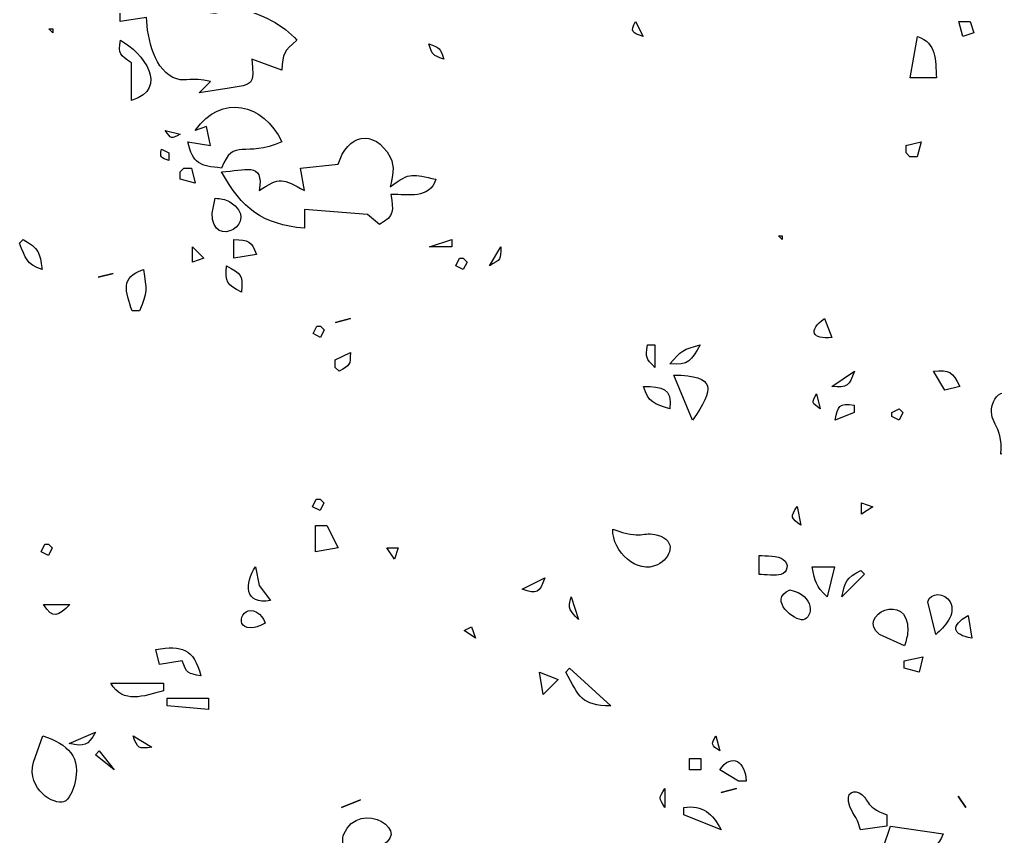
# Model space of a CAD drawing. Header units: centimetres. Extents: x -10.8 to 7.5, y -7.5 to 7.5.
# Drawn here: x -4.386 to -2.58, y 0.989 to 2.501 of the extents above; entities that cross this region are included whole.
import ezdxf

# ---------------------------------------------------------------- set-up
doc = ezdxf.new("R2010")
doc.units = ezdxf.units.CM
doc.header["$MEASUREMENT"] = 0
doc.layers.add('Layer 1', color=7, linetype='Continuous')

msp = doc.modelspace()

# ---------------------------------------------------------------- linework, layer by layer
at = {"layer": 'Layer 1'}
for points, knots in [([(-4.09532, 2.62237), (-4.09532, 2.62237), (-4.0814, 2.58061), (-4.0814, 2.58061), (-4.0814, 2.58061), (-4.0814, 2.58061), (-4.12316, 2.59453), (-4.12316, 2.59453), (-4.12316, 2.59453), (-4.12316, 2.59453), (-4.1162, 2.55277), (-4.1162, 2.55277), (-4.1162, 2.55277), (-4.1162, 2.55277), (-4.19971, 2.58061), (-4.19971, 2.58061), (-4.19971, 2.58061), (-4.19971, 2.58061), (-4.19971, 2.4971), (-4.19971, 2.4971), (-4.19971, 2.4971), (-4.19971, 2.4971), (-4.15099, 2.50406), (-4.15099, 2.50406), (-4.15099, 2.50406), (-4.14981, 2.46669), (-4.13645, 2.40336), (-4.09518, 2.39055), (-4.09518, 2.39055), (-4.07813, 2.38519), (-4.06853, 2.39431), (-4.03268, 2.38575), (-4.03268, 2.38575), (-4.03268, 2.38575), (-4.05356, 2.36487), (-4.05356, 2.36487), (-4.05356, 2.36487), (-4.05356, 2.36487), (-3.99788, 2.37378), (-3.99788, 2.37378), (-3.99788, 2.37378), (-3.95376, 2.3799), (-3.95146, 2.37935), (-3.95612, 2.42751), (-3.95612, 2.42751), (-3.95612, 2.42751), (-3.90044, 2.40663), (-3.90044, 2.40663), (-3.90044, 2.40663), (-3.89933, 2.43892), (-3.89675, 2.44108), (-3.8726, 2.46231), (-3.8726, 2.46231), (-3.8971, 2.49008), (-3.9399, 2.51304), (-3.97699, 2.51896), (-3.97699, 2.51896), (-4.00378, 2.52321), (-4.01102, 2.51228), (-4.02863, 2.51297), (-4.02863, 2.51297), (-4.05807, 2.51408), (-4.07477, 2.53726), (-4.08834, 2.55974), (-4.08834, 2.55974), (-4.08834, 2.55974), (-4.03962, 2.5667), (-4.03962, 2.5667), (-4.03962, 2.5667), (-4.05458, 2.59941), (-4.05952, 2.61159), (-4.0953, 2.62238), (-4.0953, 2.62238), (-4.0953, 2.62238), (-4.09532, 2.62237), (-4.09532, 2.62237)], [0, 0, 0, 0, 0.05, 0.05, 0.05, 0.05, 0.1, 0.1, 0.1, 0.1, 0.15, 0.15, 0.15, 0.15, 0.2, 0.2, 0.2, 0.2, 0.25, 0.25, 0.25, 0.25, 0.3, 0.3, 0.3, 0.3, 0.35, 0.35, 0.35, 0.35, 0.4, 0.4, 0.4, 0.4, 0.45, 0.45, 0.45, 0.45, 0.5, 0.5, 0.5, 0.5, 0.55, 0.55, 0.55, 0.55, 0.6, 0.6, 0.6, 0.6, 0.65, 0.65, 0.65, 0.65, 0.7, 0.7, 0.7, 0.7, 0.75, 0.75, 0.75, 0.75, 0.8, 0.8, 0.8, 0.8, 0.85, 0.85, 0.85, 0.85, 0.9, 0.9, 0.9, 0.9, 1, 1, 1, 1]), ([(-3.23207, 2.46927), (-3.23207, 2.46927), (-3.24599, 2.49711), (-3.24599, 2.49711), (-3.24599, 2.49711), (-3.25726, 2.47748), (-3.2517, 2.47616), (-3.23207, 2.46927)], [0, 0, 0, 0, 0.3333333, 0.3333333, 0.3333333, 0.3333333, 1, 1, 1, 1]), ([(-2.64749, 2.4971), (-2.64749, 2.4971), (-2.64053, 2.46926), (-2.64053, 2.46926), (-2.64053, 2.46926), (-2.64053, 2.46926), (-2.61965, 2.47622), (-2.61965, 2.47622), (-2.61965, 2.47622), (-2.61965, 2.47622), (-2.62661, 2.4971), (-2.62661, 2.4971), (-2.62661, 2.4971), (-2.62661, 2.4971), (-2.64749, 2.4971), (-2.64749, 2.4971)], [0, 0, 0, 0, 0.2, 0.2, 0.2, 0.2, 0.4, 0.4, 0.4, 0.4, 0.6, 0.6, 0.6, 0.6, 1, 1, 1, 1]), ([(-4.33168, 2.48319), (-4.33168, 2.48319), (-4.32472, 2.47623), (-4.32472, 2.47623), (-4.32472, 2.47623), (-4.32472, 2.47623), (-4.32472, 2.48319), (-4.32472, 2.48319), (-4.32472, 2.48319), (-4.32472, 2.48319), (-4.33168, 2.48319), (-4.33168, 2.48319)], [0, 0, 0, 0, 0.25, 0.25, 0.25, 0.25, 0.5, 0.5, 0.5, 0.5, 1, 1, 1, 1]), ([(-4.19952, 2.46231), (-4.203, 2.43572), (-4.20091, 2.43503), (-4.17864, 2.42055), (-4.17864, 2.42055), (-4.17864, 2.42055), (-4.17864, 2.35096), (-4.17864, 2.35096), (-4.17864, 2.35096), (-4.10786, 2.37337), (-4.15741, 2.43962), (-4.19952, 2.46231)], [0, 0, 0, 0, 0.25, 0.25, 0.25, 0.25, 0.5, 0.5, 0.5, 0.5, 1, 1, 1, 1]), ([(-2.72406, 2.46927), (-2.72406, 2.46927), (-2.73798, 2.39272), (-2.73798, 2.39272), (-2.73798, 2.39272), (-2.73798, 2.39272), (-2.68927, 2.39271), (-2.68927, 2.39271), (-2.68927, 2.39271), (-2.6908, 2.42646), (-2.68837, 2.45681), (-2.72407, 2.46926), (-2.72407, 2.46926), (-2.72407, 2.46926), (-2.72406, 2.46927), (-2.72406, 2.46927)], [0, 0, 0, 0, 0.2, 0.2, 0.2, 0.2, 0.4, 0.4, 0.4, 0.4, 0.6, 0.6, 0.6, 0.6, 1, 1, 1, 1]), ([(-3.62878, 2.45535), (-3.62133, 2.43399), (-3.62231, 2.43496), (-3.60094, 2.42751), (-3.60094, 2.42751), (-3.60839, 2.44887), (-3.60741, 2.4479), (-3.62878, 2.45535)], [0, 0, 0, 0, 0.3333333, 0.3333333, 0.3333333, 0.3333333, 1, 1, 1, 1]), ([(-4.06076, 2.2954), (-4.06076, 2.2954), (-4.03988, 2.30236), (-4.03988, 2.30236), (-4.03988, 2.30236), (-4.03988, 2.30236), (-4.03292, 2.26756), (-4.03292, 2.26756), (-4.03292, 2.26756), (-4.03292, 2.26756), (-4.07468, 2.27452), (-4.07468, 2.27452), (-4.07468, 2.27452), (-4.0657, 2.23346), (-4.05192, 2.22956), (-4.01205, 2.2258), (-4.01205, 2.2258), (-3.99075, 2.28322), (-3.96862, 2.24306), (-3.9007, 2.27452), (-3.9007, 2.27452), (-3.93418, 2.34509), (-4.01268, 2.36451), (-4.06077, 2.2954), (-4.06077, 2.2954), (-4.06077, 2.2954), (-4.06076, 2.2954), (-4.06076, 2.2954)], [0, 0, 0, 0, 0.125, 0.125, 0.125, 0.125, 0.25, 0.25, 0.25, 0.25, 0.375, 0.375, 0.375, 0.375, 0.5, 0.5, 0.5, 0.5, 0.625, 0.625, 0.625, 0.625, 0.75, 0.75, 0.75, 0.75, 1, 1, 1, 1]), ([(-4.11646, 2.2954), (-4.10539, 2.27967), (-4.10546, 2.27877), (-4.08862, 2.28844), (-4.08862, 2.28844), (-4.08862, 2.28844), (-4.11646, 2.2954), (-4.11646, 2.2954)], [0, 0, 0, 0, 0.3333333, 0.3333333, 0.3333333, 0.3333333, 1, 1, 1, 1]), ([(-3.69998, 2.24605), (-3.73039, 2.30096), (-3.78029, 2.28704), (-3.7963, 2.23276), (-3.7963, 2.23276), (-3.7963, 2.23276), (-3.86589, 2.2258), (-3.86589, 2.2258), (-3.86589, 2.2258), (-3.86589, 2.2258), (-3.85893, 2.18404), (-3.85893, 2.18404), (-3.85893, 2.18404), (-3.89943, 2.20645), (-3.90382, 2.21007), (-3.94244, 2.18404), (-3.94244, 2.18404), (-3.93318, 2.23909), (-3.96965, 2.22079), (-4.01203, 2.21884), (-4.01203, 2.21884), (-3.97417, 2.15071), (-3.93777, 2.12155), (-3.85893, 2.11445), (-3.85893, 2.11445), (-3.85893, 2.11445), (-3.85893, 2.14925), (-3.85893, 2.14925), (-3.85893, 2.14925), (-3.85893, 2.14925), (-3.74187, 2.14013), (-3.74187, 2.14013), (-3.74187, 2.14013), (-3.74187, 2.14013), (-3.71974, 2.12141), (-3.71974, 2.12141), (-3.71974, 2.12141), (-3.691, 2.13783), (-3.69441, 2.14639), (-3.69886, 2.17709), (-3.69886, 2.17709), (-3.66511, 2.17709), (-3.62878, 2.16783), (-3.61535, 2.20493), (-3.61535, 2.20493), (-3.65906, 2.21356), (-3.66198, 2.22024), (-3.69998, 2.19101), (-3.69998, 2.19101), (-3.69553, 2.21105), (-3.69093, 2.22685), (-3.69998, 2.24606), (-3.69998, 2.24606), (-3.69998, 2.24606), (-3.69998, 2.24605), (-3.69998, 2.24605)], [0, 0, 0, 0, 0.0666667, 0.0666667, 0.0666667, 0.0666667, 0.1333333, 0.1333333, 0.1333333, 0.1333333, 0.2, 0.2, 0.2, 0.2, 0.2666667, 0.2666667, 0.2666667, 0.2666667, 0.3333333, 0.3333333, 0.3333333, 0.3333333, 0.4, 0.4, 0.4, 0.4, 0.4666667, 0.4666667, 0.4666667, 0.4666667, 0.5333333, 0.5333333, 0.5333333, 0.5333333, 0.6, 0.6, 0.6, 0.6, 0.6666667, 0.6666667, 0.6666667, 0.6666667, 0.7333333, 0.7333333, 0.7333333, 0.7333333, 0.8, 0.8, 0.8, 0.8, 0.8666667, 0.8666667, 0.8666667, 0.8666667, 1, 1, 1, 1]), ([(-4.1095, 2.23972), (-4.1095, 2.23972), (-4.1095, 2.25364), (-4.1095, 2.25364), (-4.1095, 2.25364), (-4.1095, 2.25364), (-4.12342, 2.2606), (-4.12342, 2.2606), (-4.12342, 2.2606), (-4.12704, 2.24438), (-4.12425, 2.2455), (-4.1095, 2.23972)], [0, 0, 0, 0, 0.25, 0.25, 0.25, 0.25, 0.5, 0.5, 0.5, 0.5, 1, 1, 1, 1]), ([(-2.74549, 2.26756), (-2.74549, 2.26756), (-2.74549, 2.25364), (-2.74549, 2.25364), (-2.74549, 2.25364), (-2.74549, 2.25364), (-2.73853, 2.24668), (-2.73853, 2.24668), (-2.73853, 2.24668), (-2.73853, 2.24668), (-2.72462, 2.24668), (-2.72462, 2.24668), (-2.72462, 2.24668), (-2.72462, 2.24668), (-2.71766, 2.27452), (-2.71766, 2.27452), (-2.71766, 2.27452), (-2.71766, 2.27452), (-2.7455, 2.26756), (-2.7455, 2.26756), (-2.7455, 2.26756), (-2.7455, 2.26756), (-2.74549, 2.26756), (-2.74549, 2.26756)], [0, 0, 0, 0, 0.1428571, 0.1428571, 0.1428571, 0.1428571, 0.2857143, 0.2857143, 0.2857143, 0.2857143, 0.4285714, 0.4285714, 0.4285714, 0.4285714, 0.5714286, 0.5714286, 0.5714286, 0.5714286, 0.7142857, 0.7142857, 0.7142857, 0.7142857, 1, 1, 1, 1]), ([(-4.08172, 2.22581), (-4.08172, 2.22581), (-4.08868, 2.21885), (-4.08868, 2.21885), (-4.08868, 2.21885), (-4.08868, 2.21885), (-4.08868, 2.20493), (-4.08868, 2.20493), (-4.08868, 2.20493), (-4.08868, 2.20493), (-4.06084, 2.19797), (-4.06084, 2.19797), (-4.06084, 2.19797), (-4.06084, 2.19797), (-4.0678, 2.22581), (-4.0678, 2.22581), (-4.0678, 2.22581), (-4.0678, 2.22581), (-4.08172, 2.22581), (-4.08172, 2.22581)], [0, 0, 0, 0, 0.1666667, 0.1666667, 0.1666667, 0.1666667, 0.3333333, 0.3333333, 0.3333333, 0.3333333, 0.5, 0.5, 0.5, 0.5, 0.6666667, 0.6666667, 0.6666667, 0.6666667, 1, 1, 1, 1]), ([(-4.02951, 2.14233), (-4.03097, 2.07162), (-3.93542, 2.12597), (-3.99708, 2.16307), (-3.99708, 2.16307), (-4.00634, 2.16864), (-4.01385, 2.1685), (-4.02387, 2.17017), (-4.02387, 2.17017), (-4.02387, 2.17017), (-4.02951, 2.14233), (-4.02951, 2.14233)], [0, 0, 0, 0, 0.25, 0.25, 0.25, 0.25, 0.5, 0.5, 0.5, 0.5, 1, 1, 1, 1]), ([(-2.98157, 2.10055), (-2.98157, 2.10055), (-2.97461, 2.09359), (-2.97461, 2.09359), (-2.97461, 2.09359), (-2.97461, 2.09359), (-2.97461, 2.10055), (-2.97461, 2.10055), (-2.97461, 2.10055), (-2.97461, 2.10055), (-2.98157, 2.10055), (-2.98157, 2.10055)], [0, 0, 0, 0, 0.25, 0.25, 0.25, 0.25, 0.5, 0.5, 0.5, 0.5, 1, 1, 1, 1]), ([(-4.37914, 2.09367), (-4.37914, 2.09367), (-4.3861, 2.08671), (-4.3861, 2.08671), (-4.3861, 2.08671), (-4.37455, 2.05894), (-4.37413, 2.04816), (-4.34434, 2.03799), (-4.34434, 2.03799), (-4.34817, 2.07084), (-4.35067, 2.07641), (-4.37914, 2.09367)], [0, 0, 0, 0, 0.25, 0.25, 0.25, 0.25, 0.5, 0.5, 0.5, 0.5, 1, 1, 1, 1]), ([(-4.06592, 2.05191), (-4.06592, 2.05191), (-4.04504, 2.05887), (-4.04504, 2.05887), (-4.04504, 2.05887), (-4.04504, 2.05887), (-4.06592, 2.07975), (-4.06592, 2.07975), (-4.06592, 2.07975), (-4.06592, 2.07975), (-4.06592, 2.05191), (-4.06592, 2.05191)], [0, 0, 0, 0, 0.25, 0.25, 0.25, 0.25, 0.5, 0.5, 0.5, 0.5, 1, 1, 1, 1]), ([(-3.98942, 2.09367), (-3.98942, 2.09367), (-3.98942, 2.05887), (-3.98942, 2.05887), (-3.98942, 2.05887), (-3.98942, 2.05887), (-3.94766, 2.06583), (-3.94766, 2.06583), (-3.94766, 2.06583), (-3.95699, 2.09248), (-3.9622, 2.09137), (-3.98942, 2.09367)], [0, 0, 0, 0, 0.25, 0.25, 0.25, 0.25, 0.5, 0.5, 0.5, 0.5, 1, 1, 1, 1]), ([(-3.62753, 2.07975), (-3.62753, 2.07975), (-3.58578, 2.07975), (-3.58578, 2.07975), (-3.58578, 2.07975), (-3.58578, 2.07975), (-3.58578, 2.09367), (-3.58578, 2.09367), (-3.58578, 2.09367), (-3.58578, 2.09367), (-3.62754, 2.07975), (-3.62754, 2.07975), (-3.62754, 2.07975), (-3.62754, 2.07975), (-3.62753, 2.07975), (-3.62753, 2.07975)], [0, 0, 0, 0, 0.2, 0.2, 0.2, 0.2, 0.4, 0.4, 0.4, 0.4, 0.6, 0.6, 0.6, 0.6, 1, 1, 1, 1]), ([(-3.51613, 2.04495), (-3.4956, 2.05692), (-3.49546, 2.05602), (-3.49525, 2.07975), (-3.49525, 2.07975), (-3.49525, 2.07975), (-3.51613, 2.04495), (-3.51613, 2.04495)], [0, 0, 0, 0, 0.3333333, 0.3333333, 0.3333333, 0.3333333, 1, 1, 1, 1]), ([(-4.00321, 2.04495), (-4.00572, 2.01447), (-4.0023, 2.01022), (-3.97537, 1.99623), (-3.97537, 1.99623), (-3.97161, 2.02657), (-3.97648, 2.03117), (-4.00321, 2.04495)], [0, 0, 0, 0, 0.3333333, 0.3333333, 0.3333333, 0.3333333, 1, 1, 1, 1]), ([(-3.57179, 2.05887), (-3.57179, 2.05887), (-3.57875, 2.04495), (-3.57875, 2.04495), (-3.57875, 2.04495), (-3.57875, 2.04495), (-3.56483, 2.03799), (-3.56483, 2.03799), (-3.56483, 2.03799), (-3.56483, 2.03799), (-3.55787, 2.05191), (-3.55787, 2.05191), (-3.55787, 2.05191), (-3.55787, 2.05191), (-3.56483, 2.05887), (-3.56483, 2.05887), (-3.56483, 2.05887), (-3.56483, 2.05887), (-3.57179, 2.05887), (-3.57179, 2.05887)], [0, 0, 0, 0, 0.1666667, 0.1666667, 0.1666667, 0.1666667, 0.3333333, 0.3333333, 0.3333333, 0.3333333, 0.5, 0.5, 0.5, 0.5, 0.6666667, 0.6666667, 0.6666667, 0.6666667, 1, 1, 1, 1]), ([(-4.24035, 2.02395), (-4.24035, 2.02395), (-4.21251, 2.03091), (-4.21251, 2.03091), (-4.21251, 2.03091), (-4.21251, 2.03091), (-4.24035, 2.02395), (-4.24035, 2.02395)], [0, 0, 0, 0, 0.3333333, 0.3333333, 0.3333333, 0.3333333, 1, 1, 1, 1]), ([(-4.17772, 1.96131), (-4.17772, 1.96131), (-4.1638, 1.96131), (-4.1638, 1.96131), (-4.1638, 1.96131), (-4.14939, 1.99625), (-4.15065, 2.00133), (-4.15684, 2.03786), (-4.15684, 2.03786), (-4.20055, 2.02387), (-4.18962, 1.99756), (-4.17772, 1.96131)], [0, 0, 0, 0, 0.25, 0.25, 0.25, 0.25, 0.5, 0.5, 0.5, 0.5, 1, 1, 1, 1]), ([(-3.83599, 1.93331), (-3.83599, 1.93331), (-3.84295, 1.91939), (-3.84295, 1.91939), (-3.84295, 1.91939), (-3.84295, 1.91939), (-3.82903, 1.91243), (-3.82903, 1.91243), (-3.82903, 1.91243), (-3.82903, 1.91243), (-3.82207, 1.92635), (-3.82207, 1.92635), (-3.82207, 1.92635), (-3.82207, 1.92635), (-3.82903, 1.93331), (-3.82903, 1.93331), (-3.82903, 1.93331), (-3.82903, 1.93331), (-3.83599, 1.93331), (-3.83599, 1.93331)], [0, 0, 0, 0, 0.1666667, 0.1666667, 0.1666667, 0.1666667, 0.3333333, 0.3333333, 0.3333333, 0.3333333, 0.5, 0.5, 0.5, 0.5, 0.6666667, 0.6666667, 0.6666667, 0.6666667, 1, 1, 1, 1]), ([(-3.80125, 1.94027), (-3.80125, 1.94027), (-3.77341, 1.94723), (-3.77341, 1.94723), (-3.77341, 1.94723), (-3.77341, 1.94723), (-3.80125, 1.94027), (-3.80125, 1.94027)], [0, 0, 0, 0, 0.3333333, 0.3333333, 0.3333333, 0.3333333, 1, 1, 1, 1]), ([(-2.88264, 1.91243), (-2.88264, 1.91243), (-2.89656, 1.94723), (-2.89656, 1.94723), (-2.89656, 1.94723), (-2.92718, 1.92552), (-2.91946, 1.9077), (-2.88264, 1.91243)], [0, 0, 0, 0, 0.3333333, 0.3333333, 0.3333333, 0.3333333, 1, 1, 1, 1]), ([(-3.22412, 1.89851), (-3.22725, 1.87366), (-3.22746, 1.87492), (-3.2102, 1.85675), (-3.2102, 1.85675), (-3.2102, 1.85675), (-3.2102, 1.89851), (-3.2102, 1.89851), (-3.2102, 1.89851), (-3.2102, 1.89851), (-3.22412, 1.89851), (-3.22412, 1.89851)], [0, 0, 0, 0, 0.25, 0.25, 0.25, 0.25, 0.5, 0.5, 0.5, 0.5, 1, 1, 1, 1]), ([(-3.18236, 1.86371), (-3.14805, 1.85946), (-3.14262, 1.8699), (-3.12668, 1.89851), (-3.12668, 1.89851), (-3.15681, 1.89099), (-3.1621, 1.88724), (-3.18236, 1.86371)], [0, 0, 0, 0, 0.3333333, 0.3333333, 0.3333333, 0.3333333, 1, 1, 1, 1]), ([(-3.80165, 1.87067), (-3.80165, 1.87067), (-3.80165, 1.85675), (-3.80165, 1.85675), (-3.80165, 1.85675), (-3.80165, 1.85675), (-3.79469, 1.84979), (-3.79469, 1.84979), (-3.79469, 1.84979), (-3.77416, 1.86176), (-3.77402, 1.86086), (-3.77381, 1.88459), (-3.77381, 1.88459), (-3.77381, 1.88459), (-3.80165, 1.87067), (-3.80165, 1.87067)], [0, 0, 0, 0, 0.2, 0.2, 0.2, 0.2, 0.4, 0.4, 0.4, 0.4, 0.6, 0.6, 0.6, 0.6, 1, 1, 1, 1]), ([(-3.17545, 1.84279), (-3.17545, 1.84279), (-3.14065, 1.75928), (-3.14065, 1.75928), (-3.14065, 1.75928), (-3.10029, 1.81739), (-3.09604, 1.84203), (-3.17545, 1.84279)], [0, 0, 0, 0, 0.3333333, 0.3333333, 0.3333333, 0.3333333, 1, 1, 1, 1]), ([(-2.8826, 1.82191), (-2.85365, 1.81815), (-2.85079, 1.82302), (-2.84084, 1.84975), (-2.84084, 1.84975), (-2.84084, 1.84975), (-2.8826, 1.82191), (-2.8826, 1.82191)], [0, 0, 0, 0, 0.3333333, 0.3333333, 0.3333333, 0.3333333, 1, 1, 1, 1]), ([(-2.69475, 1.84975), (-2.69475, 1.84975), (-2.67387, 1.81495), (-2.67387, 1.81495), (-2.67387, 1.81495), (-2.67387, 1.81495), (-2.64603, 1.82191), (-2.64603, 1.82191), (-2.64603, 1.82191), (-2.65981, 1.84863), (-2.6644, 1.85351), (-2.69475, 1.84975)], [0, 0, 0, 0, 0.25, 0.25, 0.25, 0.25, 0.5, 0.5, 0.5, 0.5, 1, 1, 1, 1]), ([(-3.23127, 1.82191), (-3.22132, 1.79164), (-3.21213, 1.78899), (-3.18255, 1.78015), (-3.18255, 1.78015), (-3.17747, 1.82017), (-3.19716, 1.82072), (-3.23127, 1.82191)], [0, 0, 0, 0, 0.3333333, 0.3333333, 0.3333333, 0.3333333, 1, 1, 1, 1]), ([(-2.90419, 1.78015), (-2.90419, 1.78015), (-2.91115, 1.80799), (-2.91115, 1.80799), (-2.91115, 1.80799), (-2.92082, 1.79115), (-2.91992, 1.79122), (-2.90419, 1.78015)], [0, 0, 0, 0, 0.3333333, 0.3333333, 0.3333333, 0.3333333, 1, 1, 1, 1]), ([(-2.58356, 1.79303), (-2.59852, 1.75399), (-2.56421, 1.7542), (-2.57013, 1.69664), (-2.57013, 1.69664), (-2.5242, 1.71014), (-2.51773, 1.70583), (-2.50054, 1.75232), (-2.50054, 1.75232), (-2.50054, 1.75232), (-2.53534, 1.75928), (-2.53534, 1.75928), (-2.53534, 1.75928), (-2.52588, 1.81732), (-2.57223, 1.82275), (-2.58357, 1.79303), (-2.58357, 1.79303), (-2.58357, 1.79303), (-2.58356, 1.79303), (-2.58356, 1.79303)], [0, 0, 0, 0, 0.1666667, 0.1666667, 0.1666667, 0.1666667, 0.3333333, 0.3333333, 0.3333333, 0.3333333, 0.5, 0.5, 0.5, 0.5, 0.6666667, 0.6666667, 0.6666667, 0.6666667, 1, 1, 1, 1]), ([(-2.8764, 1.75927), (-2.8764, 1.75927), (-2.8416, 1.77319), (-2.8416, 1.77319), (-2.8416, 1.77319), (-2.8416, 1.77319), (-2.8416, 1.78711), (-2.8416, 1.78711), (-2.8416, 1.78711), (-2.86972, 1.79087), (-2.8716, 1.78641), (-2.8764, 1.75927)], [0, 0, 0, 0, 0.25, 0.25, 0.25, 0.25, 0.5, 0.5, 0.5, 0.5, 1, 1, 1, 1]), ([(-2.77198, 1.77319), (-2.77198, 1.77319), (-2.77198, 1.76623), (-2.77198, 1.76623), (-2.77198, 1.76623), (-2.77198, 1.76623), (-2.75806, 1.75927), (-2.75806, 1.75927), (-2.75806, 1.75927), (-2.75806, 1.75927), (-2.7511, 1.77319), (-2.7511, 1.77319), (-2.7511, 1.77319), (-2.7511, 1.77319), (-2.75806, 1.78015), (-2.75806, 1.78015), (-2.75806, 1.78015), (-2.75806, 1.78015), (-2.77198, 1.77319), (-2.77198, 1.77319)], [0, 0, 0, 0, 0.1666667, 0.1666667, 0.1666667, 0.1666667, 0.3333333, 0.3333333, 0.3333333, 0.3333333, 0.5, 0.5, 0.5, 0.5, 0.6666667, 0.6666667, 0.6666667, 0.6666667, 1, 1, 1, 1]), ([(-3.8369, 1.61313), (-3.8369, 1.61313), (-3.84386, 1.59921), (-3.84386, 1.59921), (-3.84386, 1.59921), (-3.84386, 1.59921), (-3.82994, 1.59225), (-3.82994, 1.59225), (-3.82994, 1.59225), (-3.82994, 1.59225), (-3.82298, 1.60617), (-3.82298, 1.60617), (-3.82298, 1.60617), (-3.82298, 1.60617), (-3.82994, 1.61313), (-3.82994, 1.61313), (-3.82994, 1.61313), (-3.82994, 1.61313), (-3.8369, 1.61313), (-3.8369, 1.61313)], [0, 0, 0, 0, 0.1666667, 0.1666667, 0.1666667, 0.1666667, 0.3333333, 0.3333333, 0.3333333, 0.3333333, 0.5, 0.5, 0.5, 0.5, 0.6666667, 0.6666667, 0.6666667, 0.6666667, 1, 1, 1, 1]), ([(-2.94018, 1.56483), (-2.94018, 1.56483), (-2.94714, 1.59963), (-2.94714, 1.59963), (-2.94714, 1.59963), (-2.9596, 1.58063), (-2.9589, 1.57764), (-2.94018, 1.56483)], [0, 0, 0, 0, 0.3333333, 0.3333333, 0.3333333, 0.3333333, 1, 1, 1, 1]), ([(-2.82779, 1.60617), (-2.82779, 1.60617), (-2.82779, 1.58529), (-2.82779, 1.58529), (-2.82779, 1.58529), (-2.82779, 1.58529), (-2.80691, 1.59921), (-2.80691, 1.59921), (-2.80691, 1.59921), (-2.80691, 1.59921), (-2.82779, 1.60617), (-2.82779, 1.60617)], [0, 0, 0, 0, 0.25, 0.25, 0.25, 0.25, 0.5, 0.5, 0.5, 0.5, 1, 1, 1, 1]), ([(-3.83814, 1.56473), (-3.83814, 1.56473), (-3.83814, 1.51601), (-3.83814, 1.51601), (-3.83814, 1.51601), (-3.83814, 1.51601), (-3.79638, 1.52297), (-3.79638, 1.52297), (-3.79638, 1.52297), (-3.79638, 1.52297), (-3.81726, 1.56473), (-3.81726, 1.56473), (-3.81726, 1.56473), (-3.81726, 1.56473), (-3.83814, 1.56473), (-3.83814, 1.56473)], [0, 0, 0, 0, 0.2, 0.2, 0.2, 0.2, 0.4, 0.4, 0.4, 0.4, 0.6, 0.6, 0.6, 0.6, 1, 1, 1, 1]), ([(-3.2054, 1.49173), (-3.18062, 1.5037), (-3.16879, 1.53676), (-3.2054, 1.54657), (-3.2054, 1.54657), (-3.23407, 1.55436), (-3.23226, 1.53724), (-3.28836, 1.55777), (-3.28836, 1.55777), (-3.28885, 1.51553), (-3.24312, 1.47363), (-3.2054, 1.49173)], [0, 0, 0, 0, 0.25, 0.25, 0.25, 0.25, 0.5, 0.5, 0.5, 0.5, 1, 1, 1, 1]), ([(-4.33934, 1.52993), (-4.33934, 1.52993), (-4.3463, 1.51601), (-4.3463, 1.51601), (-4.3463, 1.51601), (-4.3463, 1.51601), (-4.33238, 1.50905), (-4.33238, 1.50905), (-4.33238, 1.50905), (-4.33238, 1.50905), (-4.32542, 1.52297), (-4.32542, 1.52297), (-4.32542, 1.52297), (-4.32542, 1.52297), (-4.33238, 1.52993), (-4.33238, 1.52993), (-4.33238, 1.52993), (-4.33238, 1.52993), (-4.33934, 1.52993), (-4.33934, 1.52993)], [0, 0, 0, 0, 0.1666667, 0.1666667, 0.1666667, 0.1666667, 0.3333333, 0.3333333, 0.3333333, 0.3333333, 0.5, 0.5, 0.5, 0.5, 0.6666667, 0.6666667, 0.6666667, 0.6666667, 1, 1, 1, 1]), ([(-3.70601, 1.52298), (-3.70601, 1.52298), (-3.69209, 1.5021), (-3.69209, 1.5021), (-3.69209, 1.5021), (-3.69209, 1.5021), (-3.68513, 1.52298), (-3.68513, 1.52298), (-3.68513, 1.52298), (-3.68513, 1.52298), (-3.70601, 1.52298), (-3.70601, 1.52298)], [0, 0, 0, 0, 0.25, 0.25, 0.25, 0.25, 0.5, 0.5, 0.5, 0.5, 1, 1, 1, 1]), ([(-2.97742, 1.47363), (-2.96378, 1.47746), (-2.96155, 1.49319), (-2.97255, 1.50182), (-2.97255, 1.50182), (-2.98118, 1.50857), (-3.00561, 1.50815), (-3.01695, 1.50906), (-3.01695, 1.50906), (-3.01695, 1.50906), (-3.01695, 1.47364), (-3.01695, 1.47364), (-3.01695, 1.47364), (-3.00832, 1.47378), (-2.98403, 1.47086), (-2.97742, 1.47364), (-2.97742, 1.47364), (-2.97742, 1.47364), (-2.97742, 1.47363), (-2.97742, 1.47363)], [0, 0, 0, 0, 0.1666667, 0.1666667, 0.1666667, 0.1666667, 0.3333333, 0.3333333, 0.3333333, 0.3333333, 0.5, 0.5, 0.5, 0.5, 0.6666667, 0.6666667, 0.6666667, 0.6666667, 1, 1, 1, 1]), ([(-3.92155, 1.42554), (-3.92155, 1.42554), (-3.94243, 1.45338), (-3.94243, 1.45338), (-3.94243, 1.45338), (-3.94243, 1.45338), (-3.94939, 1.48818), (-3.94939, 1.48818), (-3.94939, 1.48818), (-3.96964, 1.45721), (-3.97055, 1.41726), (-3.92155, 1.42555), (-3.92155, 1.42555), (-3.92155, 1.42555), (-3.92155, 1.42554), (-3.92155, 1.42554)], [0, 0, 0, 0, 0.2, 0.2, 0.2, 0.2, 0.4, 0.4, 0.4, 0.4, 0.6, 0.6, 0.6, 0.6, 1, 1, 1, 1]), ([(-2.91945, 1.48818), (-2.91333, 1.45958), (-2.91284, 1.45338), (-2.89161, 1.4325), (-2.89161, 1.4325), (-2.89161, 1.4325), (-2.87769, 1.48818), (-2.87769, 1.48818), (-2.87769, 1.48818), (-2.87769, 1.48818), (-2.91945, 1.48818), (-2.91945, 1.48818)], [0, 0, 0, 0, 0.25, 0.25, 0.25, 0.25, 0.5, 0.5, 0.5, 0.5, 1, 1, 1, 1]), ([(-2.86418, 1.4325), (-2.86418, 1.4325), (-2.82242, 1.47426), (-2.82242, 1.47426), (-2.82242, 1.47426), (-2.82242, 1.47426), (-2.82938, 1.48122), (-2.82938, 1.48122), (-2.82938, 1.48122), (-2.85597, 1.46702), (-2.85791, 1.46159), (-2.86418, 1.4325)], [0, 0, 0, 0, 0.25, 0.25, 0.25, 0.25, 0.5, 0.5, 0.5, 0.5, 1, 1, 1, 1]), ([(-3.45583, 1.44642), (-3.42827, 1.43744), (-3.4234, 1.4396), (-3.41407, 1.4673), (-3.41407, 1.4673), (-3.41407, 1.4673), (-3.45583, 1.44642), (-3.45583, 1.44642)], [0, 0, 0, 0, 0.3333333, 0.3333333, 0.3333333, 0.3333333, 1, 1, 1, 1]), ([(-2.93586, 1.39012), (-2.91721, 1.3936), (-2.9131, 1.43584), (-2.96071, 1.44524), (-2.96071, 1.44524), (-3.00177, 1.4261), (-2.95131, 1.3872), (-2.93586, 1.39012)], [0, 0, 0, 0, 0.3333333, 0.3333333, 0.3333333, 0.3333333, 1, 1, 1, 1]), ([(-2.7423, 1.36982), (-2.73917, 1.44498), (-2.84015, 1.3978), (-2.79464, 1.36265), (-2.79464, 1.36265), (-2.79464, 1.36265), (-2.74815, 1.34198), (-2.74815, 1.34198), (-2.74815, 1.34198), (-2.74523, 1.35235), (-2.74272, 1.35861), (-2.7423, 1.36982)], [0, 0, 0, 0, 0.25, 0.25, 0.25, 0.25, 0.5, 0.5, 0.5, 0.5, 1, 1, 1, 1]), ([(-3.35145, 1.39075), (-3.35145, 1.39075), (-3.36537, 1.43251), (-3.36537, 1.43251), (-3.36537, 1.43251), (-3.37191, 1.40982), (-3.36746, 1.40697), (-3.35145, 1.39075)], [0, 0, 0, 0, 0.3333333, 0.3333333, 0.3333333, 0.3333333, 1, 1, 1, 1]), ([(-2.66383, 1.42339), (-2.67281, 1.44058), (-2.7012, 1.44107), (-2.70503, 1.42339), (-2.70503, 1.42339), (-2.70503, 1.42339), (-2.69035, 1.36291), (-2.69035, 1.36291), (-2.69035, 1.36291), (-2.67434, 1.37641), (-2.65172, 1.39986), (-2.66383, 1.42339)], [0, 0, 0, 0, 0.25, 0.25, 0.25, 0.25, 0.5, 0.5, 0.5, 0.5, 1, 1, 1, 1]), ([(-4.34188, 1.41854), (-4.32441, 1.38973), (-4.31383, 1.39676), (-4.29316, 1.41854), (-4.29316, 1.41854), (-4.29316, 1.41854), (-4.34188, 1.41854), (-4.34188, 1.41854)], [0, 0, 0, 0, 0.3333333, 0.3333333, 0.3333333, 0.3333333, 1, 1, 1, 1]), ([(-3.94197, 1.40024), (-3.97336, 1.42662), (-3.99375, 1.36816), (-3.95171, 1.3756), (-3.95171, 1.3756), (-3.94392, 1.37699), (-3.93814, 1.38075), (-3.93125, 1.38374), (-3.93125, 1.38374), (-3.93334, 1.38736), (-3.93431, 1.39383), (-3.94197, 1.40023), (-3.94197, 1.40023), (-3.94197, 1.40023), (-3.94197, 1.40024), (-3.94197, 1.40024)], [0, 0, 0, 0, 0.2, 0.2, 0.2, 0.2, 0.4, 0.4, 0.4, 0.4, 0.6, 0.6, 0.6, 0.6, 1, 1, 1, 1]), ([(-2.62377, 1.3559), (-2.62377, 1.3559), (-2.63073, 1.39766), (-2.63073, 1.39766), (-2.63073, 1.39766), (-2.66316, 1.37922), (-2.66038, 1.36238), (-2.62377, 1.3559)], [0, 0, 0, 0, 0.3333333, 0.3333333, 0.3333333, 0.3333333, 1, 1, 1, 1]), ([(-3.56331, 1.36985), (-3.56331, 1.36985), (-3.54243, 1.35593), (-3.54243, 1.35593), (-3.54243, 1.35593), (-3.54243, 1.35593), (-3.54939, 1.37681), (-3.54939, 1.37681), (-3.54939, 1.37681), (-3.54939, 1.37681), (-3.56331, 1.36985), (-3.56331, 1.36985)], [0, 0, 0, 0, 0.25, 0.25, 0.25, 0.25, 0.5, 0.5, 0.5, 0.5, 1, 1, 1, 1]), ([(-4.13378, 1.33507), (-4.13378, 1.33507), (-4.12682, 1.30723), (-4.12682, 1.30723), (-4.12682, 1.30723), (-4.12682, 1.30723), (-4.08506, 1.31419), (-4.08506, 1.31419), (-4.08506, 1.31419), (-4.07671, 1.29039), (-4.0749, 1.29067), (-4.05026, 1.28635), (-4.05026, 1.28635), (-4.06432, 1.33764), (-4.0852, 1.34265), (-4.13377, 1.33507), (-4.13377, 1.33507), (-4.13377, 1.33507), (-4.13378, 1.33507), (-4.13378, 1.33507)], [0, 0, 0, 0, 0.1666667, 0.1666667, 0.1666667, 0.1666667, 0.3333333, 0.3333333, 0.3333333, 0.3333333, 0.5, 0.5, 0.5, 0.5, 0.6666667, 0.6666667, 0.6666667, 0.6666667, 1, 1, 1, 1]), ([(-2.74891, 1.31419), (-2.74891, 1.31419), (-2.74891, 1.30027), (-2.74891, 1.30027), (-2.74891, 1.30027), (-2.74891, 1.30027), (-2.72107, 1.29331), (-2.72107, 1.29331), (-2.72107, 1.29331), (-2.72107, 1.29331), (-2.71411, 1.32115), (-2.71411, 1.32115), (-2.71411, 1.32115), (-2.71411, 1.32115), (-2.74891, 1.31419), (-2.74891, 1.31419)], [0, 0, 0, 0, 0.2, 0.2, 0.2, 0.2, 0.4, 0.4, 0.4, 0.4, 0.6, 0.6, 0.6, 0.6, 1, 1, 1, 1]), ([(-3.42382, 1.29331), (-3.42382, 1.29331), (-3.41686, 1.25155), (-3.41686, 1.25155), (-3.41686, 1.25155), (-3.41686, 1.25155), (-3.38902, 1.27939), (-3.38902, 1.27939), (-3.38902, 1.27939), (-3.38902, 1.27939), (-3.42382, 1.29331), (-3.42382, 1.29331)], [0, 0, 0, 0, 0.25, 0.25, 0.25, 0.25, 0.5, 0.5, 0.5, 0.5, 1, 1, 1, 1]), ([(-3.36824, 1.30027), (-3.36824, 1.30027), (-3.3752, 1.29331), (-3.3752, 1.29331), (-3.3752, 1.29331), (-3.34973, 1.24675), (-3.34674, 1.23137), (-3.29169, 1.23068), (-3.29169, 1.23068), (-3.29169, 1.23068), (-3.36824, 1.30027), (-3.36824, 1.30027)], [0, 0, 0, 0, 0.25, 0.25, 0.25, 0.25, 0.5, 0.5, 0.5, 0.5, 1, 1, 1, 1]), ([(-4.2171, 1.27243), (-4.19406, 1.23408), (-4.15683, 1.24842), (-4.11967, 1.25851), (-4.11967, 1.25851), (-4.11967, 1.25851), (-4.11967, 1.27243), (-4.11967, 1.27243), (-4.11967, 1.27243), (-4.11967, 1.27243), (-4.2171, 1.27243), (-4.2171, 1.27243)], [0, 0, 0, 0, 0.25, 0.25, 0.25, 0.25, 0.5, 0.5, 0.5, 0.5, 1, 1, 1, 1]), ([(-4.11308, 1.24467), (-4.11308, 1.24467), (-4.11308, 1.23075), (-4.11308, 1.23075), (-4.11308, 1.23075), (-4.11308, 1.23075), (-4.03653, 1.22379), (-4.03653, 1.22379), (-4.03653, 1.22379), (-4.03653, 1.22379), (-4.03653, 1.24467), (-4.03653, 1.24467), (-4.03653, 1.24467), (-4.03653, 1.24467), (-4.11308, 1.24467), (-4.11308, 1.24467)], [0, 0, 0, 0, 0.2, 0.2, 0.2, 0.2, 0.4, 0.4, 0.4, 0.4, 0.6, 0.6, 0.6, 0.6, 1, 1, 1, 1]), ([(-4.36046, 1.12636), (-4.37382, 1.07549), (-4.32135, 1.04674), (-4.30444, 1.05308), (-4.30444, 1.05308), (-4.29358, 1.05719), (-4.28732, 1.07452), (-4.28454, 1.08475), (-4.28454, 1.08475), (-4.27041, 1.13639), (-4.29672, 1.1597), (-4.34293, 1.17508), (-4.34293, 1.17508), (-4.34293, 1.17508), (-4.36047, 1.12636), (-4.36047, 1.12636), (-4.36047, 1.12636), (-4.36047, 1.12636), (-4.36046, 1.12636), (-4.36046, 1.12636)], [0, 0, 0, 0, 0.1666667, 0.1666667, 0.1666667, 0.1666667, 0.3333333, 0.3333333, 0.3333333, 0.3333333, 0.5, 0.5, 0.5, 0.5, 0.6666667, 0.6666667, 0.6666667, 0.6666667, 1, 1, 1, 1]), ([(-4.29419, 1.16115), (-4.26559, 1.15523), (-4.26009, 1.15621), (-4.24547, 1.18203), (-4.24547, 1.18203), (-4.24547, 1.18203), (-4.29419, 1.16115), (-4.29419, 1.16115)], [0, 0, 0, 0, 0.3333333, 0.3333333, 0.3333333, 0.3333333, 1, 1, 1, 1]), ([(-4.1759, 1.17507), (-4.16755, 1.15148), (-4.16574, 1.15092), (-4.1411, 1.15419), (-4.1411, 1.15419), (-4.1411, 1.15419), (-4.1759, 1.17507), (-4.1759, 1.17507)], [0, 0, 0, 0, 0.3333333, 0.3333333, 0.3333333, 0.3333333, 1, 1, 1, 1]), ([(-3.09023, 1.14724), (-3.09023, 1.14724), (-3.09719, 1.17508), (-3.09719, 1.17508), (-3.09719, 1.17508), (-3.10686, 1.15824), (-3.10596, 1.15831), (-3.09023, 1.14724)], [0, 0, 0, 0, 0.3333333, 0.3333333, 0.3333333, 0.3333333, 1, 1, 1, 1]), ([(-4.23854, 1.14724), (-4.23854, 1.14724), (-4.2455, 1.14028), (-4.2455, 1.14028), (-4.2455, 1.14028), (-4.2455, 1.14028), (-4.2107, 1.11244), (-4.2107, 1.11244), (-4.2107, 1.11244), (-4.2107, 1.11244), (-4.23854, 1.14724), (-4.23854, 1.14724)], [0, 0, 0, 0, 0.25, 0.25, 0.25, 0.25, 0.5, 0.5, 0.5, 0.5, 1, 1, 1, 1]), ([(-3.09023, 1.11244), (-3.09023, 1.11244), (-3.05543, 1.09156), (-3.05543, 1.09156), (-3.05543, 1.09156), (-3.05543, 1.09156), (-3.04151, 1.09156), (-3.04151, 1.09156), (-3.04151, 1.09156), (-3.04186, 1.12684), (-3.06789, 1.14515), (-3.09023, 1.11244)], [0, 0, 0, 0, 0.25, 0.25, 0.25, 0.25, 0.5, 0.5, 0.5, 0.5, 1, 1, 1, 1]), ([(-3.14591, 1.13332), (-3.14591, 1.13332), (-3.14591, 1.11244), (-3.14591, 1.11244), (-3.14591, 1.11244), (-3.14591, 1.11244), (-3.12503, 1.11244), (-3.12503, 1.11244), (-3.12503, 1.11244), (-3.12503, 1.11244), (-3.12503, 1.13332), (-3.12503, 1.13332), (-3.12503, 1.13332), (-3.12503, 1.13332), (-3.14591, 1.13332), (-3.14591, 1.13332)], [0, 0, 0, 0, 0.2, 0.2, 0.2, 0.2, 0.4, 0.4, 0.4, 0.4, 0.6, 0.6, 0.6, 0.6, 1, 1, 1, 1]), ([(-3.19166, 1.04288), (-3.19166, 1.04288), (-3.19166, 1.07768), (-3.19166, 1.07768), (-3.19166, 1.07768), (-3.20321, 1.06007), (-3.20321, 1.06049), (-3.19166, 1.04288)], [0, 0, 0, 0, 0.3333333, 0.3333333, 0.3333333, 0.3333333, 1, 1, 1, 1]), ([(-3.08727, 1.07072), (-3.08727, 1.07072), (-3.05943, 1.07768), (-3.05943, 1.07768), (-3.05943, 1.07768), (-3.05943, 1.07768), (-3.08727, 1.07072), (-3.08727, 1.07072)], [0, 0, 0, 0, 0.3333333, 0.3333333, 0.3333333, 0.3333333, 1, 1, 1, 1]), ([(-2.8322, 1.06961), (-2.84661, 1.07664), (-2.86268, 1.06662), (-2.84361, 1.033), (-2.84361, 1.033), (-2.83484, 1.01734), (-2.83491, 1.01852), (-2.82976, 1.00113), (-2.82976, 1.00113), (-2.82976, 1.00113), (-2.78104, 1.00809), (-2.78104, 1.00809), (-2.78104, 1.00809), (-2.78104, 1.00809), (-2.78104, 1.02897), (-2.78104, 1.02897), (-2.78104, 1.02897), (-2.8237, 1.04463), (-2.81354, 1.0605), (-2.83219, 1.06961), (-2.83219, 1.06961), (-2.83219, 1.06961), (-2.8322, 1.06961), (-2.8322, 1.06961)], [0, 0, 0, 0, 0.1428571, 0.1428571, 0.1428571, 0.1428571, 0.2857143, 0.2857143, 0.2857143, 0.2857143, 0.4285714, 0.4285714, 0.4285714, 0.4285714, 0.5714286, 0.5714286, 0.5714286, 0.5714286, 0.7142857, 0.7142857, 0.7142857, 0.7142857, 1, 1, 1, 1]), ([(-3.79011, 1.04288), (-3.79011, 1.04288), (-3.75531, 1.0568), (-3.75531, 1.0568), (-3.75531, 1.0568), (-3.75531, 1.0568), (-3.79011, 1.04288), (-3.79011, 1.04288)], [0, 0, 0, 0, 0.3333333, 0.3333333, 0.3333333, 0.3333333, 1, 1, 1, 1]), ([(-3.72778, 0.96661), (-3.64629, 0.9957), (-3.75812, 1.06182), (-3.7861, 0.9934), (-3.7861, 0.9934), (-3.78854, 0.98456), (-3.78867, 0.97558), (-3.7861, 0.96633), (-3.7861, 0.96633), (-3.78533, 0.95603), (-3.77858, 0.94121), (-3.77392, 0.93167), (-3.77392, 0.93167), (-3.76494, 0.91316), (-3.76299, 0.91079), (-3.74852, 0.89673), (-3.74852, 0.89673), (-3.74852, 0.89673), (-3.75548, 0.95936), (-3.75548, 0.95936), (-3.75548, 0.95936), (-3.75548, 0.95936), (-3.72778, 0.9666), (-3.72778, 0.9666), (-3.72778, 0.9666), (-3.72778, 0.9666), (-3.72778, 0.96661), (-3.72778, 0.96661)], [0, 0, 0, 0, 0.125, 0.125, 0.125, 0.125, 0.25, 0.25, 0.25, 0.25, 0.375, 0.375, 0.375, 0.375, 0.5, 0.5, 0.5, 0.5, 0.625, 0.625, 0.625, 0.625, 0.75, 0.75, 0.75, 0.75, 1, 1, 1, 1]), ([(-2.63485, 1.04288), (-2.63485, 1.04288), (-2.64877, 1.06376), (-2.64877, 1.06376), (-2.64877, 1.06376), (-2.64877, 1.06376), (-2.63485, 1.04288), (-2.63485, 1.04288)], [0, 0, 0, 0, 0.3333333, 0.3333333, 0.3333333, 0.3333333, 1, 1, 1, 1]), ([(-3.15691, 1.04288), (-3.15691, 1.04288), (-3.15691, 1.02896), (-3.15691, 1.02896), (-3.15691, 1.02896), (-3.15691, 1.02896), (-3.08732, 1.00112), (-3.08732, 1.00112), (-3.08732, 1.00112), (-3.10409, 1.03174), (-3.12093, 1.0474), (-3.15691, 1.04288)], [0, 0, 0, 0, 0.25, 0.25, 0.25, 0.25, 0.5, 0.5, 0.5, 0.5, 1, 1, 1, 1]), ([(-2.78812, 0.96633), (-2.74608, 0.96737), (-2.6941, 0.94336), (-2.67677, 0.99417), (-2.67677, 0.99417), (-2.67677, 0.99417), (-2.7742, 1.00809), (-2.7742, 1.00809), (-2.7742, 1.00809), (-2.7742, 1.00809), (-2.78812, 0.96633), (-2.78812, 0.96633)], [0, 0, 0, 0, 0.25, 0.25, 0.25, 0.25, 0.5, 0.5, 0.5, 0.5, 1, 1, 1, 1])]:
    msp.add_open_spline(points, degree=3, knots=knots, dxfattribs=at)

doc.saveas('drawing.dxf')
